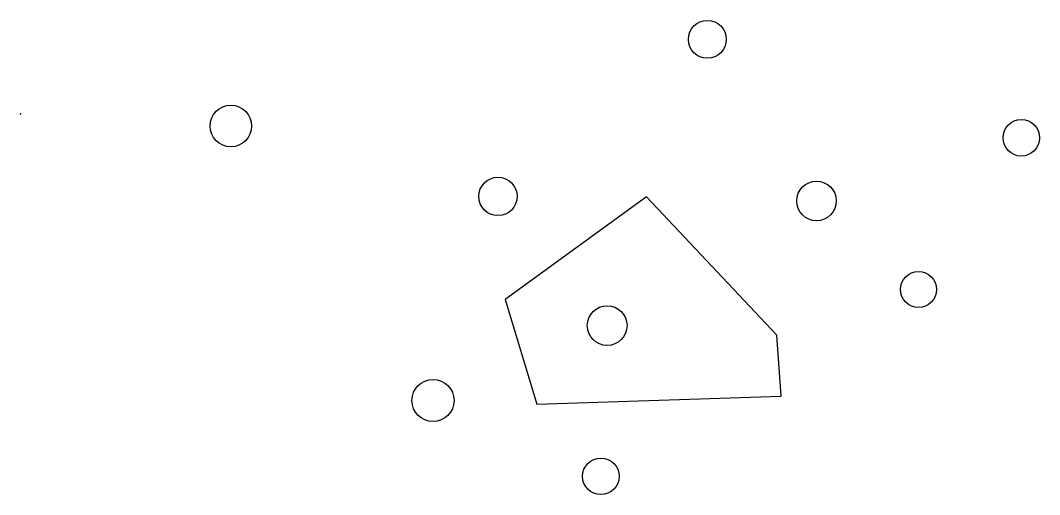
# Paper-space layout 'A4' of a CAD drawing. Header units: millimetres. Extents: x -25 to 199, y 119 to 224.
import ezdxf

# ---------------------------------------------------------------- set-up
doc = ezdxf.new("R2010")
doc.units = ezdxf.units.MM

psp = doc.layouts.new('A4')

# ---------------------------------------------------------------- linework, layer by layer
for p, q in [((112.38, 184.84), (81.36, 162.3)), ((141.02, 154.42), (112.38, 184.84)), ((81.36, 162.3), (88.3, 139.3)), ((142.04, 141.02), (141.02, 154.42)), ((88.3, 139.3), (142.04, 141.02))]:
    psp.add_line(p, q)
for centre, radius in [((125.78, 219.41), 4.16), ((21.08, 200.38), 4.56), ((194.78, 197.8), 4.02), ((79.77, 184.91), 4.22), ((149.77, 183.92), 4.35), ((172.18, 164.48), 3.97), ((103.77, 156.55), 4.37), ((65.5, 140.09), 4.63), ((102.38, 123.44), 4.02)]:
    psp.add_circle(centre, radius)
psp.add_point((-25.17, 203.07))

doc.saveas('drawing.dxf')
